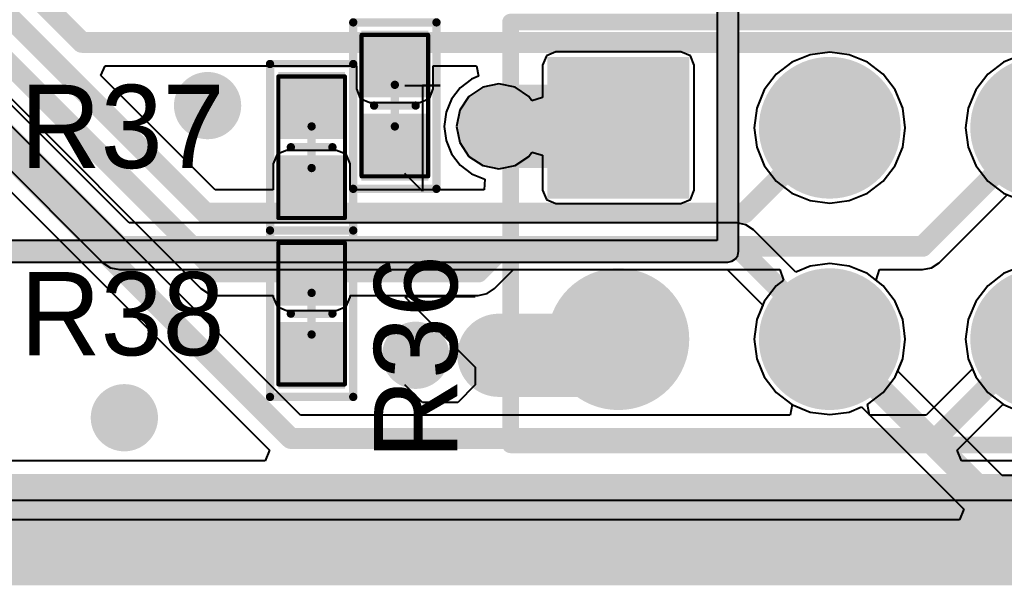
# Model space of a CAD drawing. Header units: millimetres. Extents: x 118 to 288, y 159 to 220.
# Drawn here: x 184.49 to 196.32, y 177.26 to 184.06 of the extents above; entities that cross this region are included whole.
import ezdxf

# ---------------------------------------------------------------- set-up
doc = ezdxf.new("R2010")
doc.units = ezdxf.units.MM
for name, color, linetype in [('BottomLayer', 5, 'Continuous'), ('BottomOverlay', 54, 'Continuous'), ('BottomSolder', 6, 'Continuous'), ('InternalPlane1', 76, 'Continuous'), ('InternalPlane2', 16, 'Continuous'), ('KeepOutLayer', 6, 'Continuous'), ('Mechanical13', 56, 'Continuous'), ('Mechanical15', 56, 'Continuous'), ('MultiLayer', 9, 'Continuous'), ('PadHoleLayer', 156, 'Continuous'), ('TopLayer', 1, 'Continuous'), ('TopOverlay', 2, 'Continuous'), ('TopPaste', 8, 'Continuous'), ('TopSolder', 216, 'Continuous'), ('ViaHoleLayer', 16, 'Continuous')]:
    doc.layers.add(name, color=color, linetype=linetype)

# ---------------------------------------------------------------- blocks, each defined once
blk = doc.blocks.new('______2_10_B_15')
at = {"layer": 'BottomLayer', "const_width": 0.75}
for points in [[(-9.265, 1.27, 1), (-8.515, 1.27, 1)], [(-6.725, 1.27, 1), (-5.975, 1.27, 1)], [(-11.805, -1.27, 1), (-11.055, -1.27, 1)], [(-9.265, -1.27, 1), (-8.515, -1.27, 1)], [(-6.725, -1.27, 1), (-5.975, -1.27, 1)]]:
    blk.add_lwpolyline(points, format="xyb", close=True, dxfattribs=at)
at = {"layer": 'BottomLayer'}
blk.add_solid([(-12.18, 0.52), (-10.68, 0.52), (-12.18, 2.02), (-10.68, 2.02)], dxfattribs=at)
at = {"layer": 'BottomOverlay'}
for p, q in [((-13.995, 1.778), (-13.572, 1.778)), ((-13.572, 1.778), (-13.783, 1.778)), ((-13.783, 1.778), (-13.783, 0.508)), ((-13.783, 0.508), (-13.995, 0.72)), ((-13.149, -0.762), (-13.995, -0.762)), ((-13.995, -0.762), (-13.149, -1.608)), ((-13.149, -1.608), (-13.149, -1.82)), ((-13.783, -2.032), (-13.995, -1.82)), ((-13.149, -1.82), (-13.36, -2.032)), ((-13.36, -2.032), (-13.783, -2.032))]:
    blk.add_line(p, q, dxfattribs=at)
at = {"layer": 'BottomOverlay', "const_width": 0.2}
for points in [[(-12.725, -2.54), (-12.725, 2.54)], [(-12.725, 2.54), (-10.82, 2.54)], [(-10.82, 2.54), (12.675, 2.54)], [(-12.725, -2.54), (-10.82, -2.54)], [(-10.82, -2.54), (12.675, -2.54)]]:
    blk.add_lwpolyline(points, dxfattribs=at)
at = {"layer": 'BottomOverlay', "const_width": 0.1}
for points in [[(-12.775, 2.54, 1), (-12.675, 2.54, 1)], [(-12.775, 2.54, 1), (-12.675, 2.54, 1)], [(-10.87, 2.54, 1), (-10.77, 2.54, 1)], [(-10.87, 2.54, 1), (-10.77, 2.54, 1)], [(-12.775, -2.54, 1), (-12.675, -2.54, 1)], [(-12.775, -2.54, 1), (-12.675, -2.54, 1)], [(-10.87, -2.54, 1), (-10.77, -2.54, 1)], [(-10.87, -2.54, 1), (-10.77, -2.54, 1)]]:
    blk.add_lwpolyline(points, format="xyb", close=True, dxfattribs=at)
at = {"layer": 'BottomSolder', "const_width": 0.852}
for points in [[(-9.316, 1.27, 1), (-8.464, 1.27, 1)], [(-6.776, 1.27, 1), (-5.924, 1.27, 1)], [(-11.856, -1.27, 1), (-11.004, -1.27, 1)], [(-9.316, -1.27, 1), (-8.464, -1.27, 1)], [(-6.776, -1.27, 1), (-5.924, -1.27, 1)]]:
    blk.add_lwpolyline(points, format="xyb", close=True, dxfattribs=at)
at = {"layer": 'BottomSolder'}
blk.add_solid([(-12.282, 0.418), (-10.578, 0.418), (-12.282, 2.122), (-10.578, 2.122)], dxfattribs=at)
at = {"layer": 'InternalPlane1', "const_width": 0.704}
for points in [[(-11.782, 1.27, 1), (-11.078, 1.27, 1)], [(-9.242, 1.27, 1), (-8.538, 1.27, 1)], [(-6.702, 1.27, 1), (-5.998, 1.27, 1)], [(-9.242, -1.27, 1), (-8.538, -1.27, 1)], [(-6.702, -1.27, 1), (-5.998, -1.27, 1)]]:
    blk.add_lwpolyline(points, format="xyb", close=True, dxfattribs=at)
at = {"layer": 'InternalPlane2', "const_width": 0.704}
for points in [[(-9.242, 1.27, 1), (-8.538, 1.27, 1)], [(-6.702, 1.27, 1), (-5.998, 1.27, 1)], [(-11.782, -1.27, 1), (-11.078, -1.27, 1)], [(-9.242, -1.27, 1), (-8.538, -1.27, 1)], [(-6.702, -1.27, 1), (-5.998, -1.27, 1)]]:
    blk.add_lwpolyline(points, format="xyb", close=True, dxfattribs=at)
at = {"layer": 'MultiLayer', "const_width": 0.75}
for points in [[(-9.265, 1.27, 1), (-8.515, 1.27, 1)], [(-6.725, 1.27, 1), (-5.975, 1.27, 1)], [(-11.805, -1.27, 1), (-11.055, -1.27, 1)], [(-9.265, -1.27, 1), (-8.515, -1.27, 1)], [(-6.725, -1.27, 1), (-5.975, -1.27, 1)]]:
    blk.add_lwpolyline(points, format="xyb", close=True, dxfattribs=at)
at = {"layer": 'MultiLayer'}
blk.add_solid([(-12.18, 0.52), (-10.68, 0.52), (-12.18, 2.02), (-10.68, 2.02)], dxfattribs=at)
at = {"layer": 'PadHoleLayer', "const_width": 0.45}
for points in [[(-11.655, 1.27, 1), (-11.205, 1.27, 1)], [(-9.115, 1.27, 1), (-8.665, 1.27, 1)], [(-6.575, 1.27, 1), (-6.125, 1.27, 1)], [(-11.655, -1.27, 1), (-11.205, -1.27, 1)], [(-9.115, -1.27, 1), (-8.665, -1.27, 1)], [(-6.575, -1.27, 1), (-6.125, -1.27, 1)]]:
    blk.add_lwpolyline(points, format="xyb", close=True, dxfattribs=at)
at = {"layer": 'TopLayer', "const_width": 0.75}
for points in [[(-9.265, 1.27, 1), (-8.515, 1.27, 1)], [(-6.725, 1.27, 1), (-5.975, 1.27, 1)], [(-11.805, -1.27, 1), (-11.055, -1.27, 1)], [(-9.265, -1.27, 1), (-8.515, -1.27, 1)], [(-6.725, -1.27, 1), (-5.975, -1.27, 1)]]:
    blk.add_lwpolyline(points, format="xyb", close=True, dxfattribs=at)
at = {"layer": 'TopLayer'}
blk.add_solid([(-12.18, 0.52), (-10.68, 0.52), (-12.18, 2.02), (-10.68, 2.02)], dxfattribs=at)
at = {"layer": 'TopSolder', "const_width": 0.852}
for points in [[(-9.316, 1.27, 1), (-8.464, 1.27, 1)], [(-6.776, 1.27, 1), (-5.924, 1.27, 1)], [(-11.856, -1.27, 1), (-11.004, -1.27, 1)], [(-9.316, -1.27, 1), (-8.464, -1.27, 1)], [(-6.776, -1.27, 1), (-5.924, -1.27, 1)]]:
    blk.add_lwpolyline(points, format="xyb", close=True, dxfattribs=at)
at = {"layer": 'TopSolder'}
blk.add_solid([(-12.282, 0.418), (-10.578, 0.418), (-12.282, 2.122), (-10.578, 2.122)], dxfattribs=at)
blk = doc.blocks.new('0402__130')
at = {"layer": 'Mechanical15'}
for points, const_width in [([(-0.4, 0.85), (0.4, 0.85)], 0.05), ([(-0.4, -0.85), (-0.4, 0.85)], 0.05), ([(0.4, -0.85), (0.4, 0.85)], 0.05), ([(0, -0.25), (0, 0.25)], 0.1), ([(-0.25, 0), (0.25, 0)], 0.1), ([(-0.4, -0.85), (0.4, -0.85)], 0.05)]:
    blk.add_lwpolyline(points, dxfattribs=dict(at, const_width=const_width))
for points, const_width in [([(-0.412, 0.85, 1), (-0.387, 0.85, 1)], 0.025), ([(-0.412, 0.85, 1), (-0.387, 0.85, 1)], 0.025), ([(0.387, 0.85, 1), (0.412, 0.85, 1)], 0.025), ([(0.387, 0.85, 1), (0.412, 0.85, 1)], 0.025), ([(-0.025, 0.25, 1), (0.025, 0.25, 1)], 0.05), ([(-0.275, 0, 1), (-0.225, 0, 1)], 0.05), ([(0.225, 0, 1), (0.275, 0, 1)], 0.05), ([(-0.025, -0.25, 1), (0.025, -0.25, 1)], 0.05), ([(-0.412, -0.85, 1), (-0.387, -0.85, 1)], 0.025), ([(-0.412, -0.85, 1), (-0.387, -0.85, 1)], 0.025), ([(0.387, -0.85, 1), (0.412, -0.85, 1)], 0.025), ([(0.387, -0.85, 1), (0.412, -0.85, 1)], 0.025)]:
    blk.add_lwpolyline(points, format="xyb", close=True, dxfattribs=dict(at, const_width=const_width))
at = {"layer": 'TopLayer'}
for points in [[(0.3, 0.8), (-0.3, 0.8), (0.3, 0.2), (-0.3, 0.2)], [(0.3, -0.2), (-0.3, -0.2), (0.3, -0.8), (-0.3, -0.8)]]:
    blk.add_solid(points, dxfattribs=at)
at = {"layer": 'TopOverlay', "const_width": 0.1}
for points in [[(-0.5, -1), (-0.5, 1)], [(-0.5, 1), (0.5, 1)], [(0.5, -1), (0.5, 1)], [(-0.5, -1), (0.5, -1)]]:
    blk.add_lwpolyline(points, dxfattribs=at)
at = {"layer": 'TopOverlay', "const_width": 0.05}
for points in [[(-0.525, 1, 1), (-0.475, 1, 1)], [(-0.525, 1, 1), (-0.475, 1, 1)], [(0.475, 1, 1), (0.525, 1, 1)], [(0.475, 1, 1), (0.525, 1, 1)], [(-0.525, -1, 1), (-0.475, -1, 1)], [(-0.525, -1, 1), (-0.475, -1, 1)], [(0.475, -1, 1), (0.525, -1, 1)], [(0.475, -1, 1), (0.525, -1, 1)]]:
    blk.add_lwpolyline(points, format="xyb", close=True, dxfattribs=at)
at = {"layer": 'TopPaste'}
for points in [[(0.3, 0.8), (-0.3, 0.8), (0.3, 0.2), (-0.3, 0.2)], [(0.3, -0.2), (-0.3, -0.2), (0.3, -0.8), (-0.3, -0.8)]]:
    blk.add_solid(points, dxfattribs=at)
at = {"layer": 'TopSolder'}
for points in [[(0.402, 0.902), (-0.402, 0.902), (0.402, 0.098), (-0.402, 0.098)], [(0.402, -0.098), (-0.402, -0.098), (0.402, -0.902), (-0.402, -0.902)]]:
    blk.add_solid(points, dxfattribs=at)
blk = doc.blocks.new('0402__131')
at = {"layer": 'Mechanical15'}
for points, const_width in [([(0.4, 0.85), (-0.4, 0.85)], 0.05), ([(-0.4, 0.85), (-0.4, -0.85)], 0.05), ([(0.4, 0.85), (0.4, -0.85)], 0.05), ([(0, 0.25), (0, -0.25)], 0.1), ([(0.25, 0), (-0.25, 0)], 0.1), ([(0.4, -0.85), (-0.4, -0.85)], 0.05)]:
    blk.add_lwpolyline(points, dxfattribs=dict(at, const_width=const_width))
for points, const_width in [([(-0.412, 0.85, 1), (-0.387, 0.85, 1)], 0.025), ([(-0.412, 0.85, 1), (-0.387, 0.85, 1)], 0.025), ([(0.387, 0.85, 1), (0.412, 0.85, 1)], 0.025), ([(0.387, 0.85, 1), (0.412, 0.85, 1)], 0.025), ([(-0.025, 0.25, 1), (0.025, 0.25, 1)], 0.05), ([(-0.275, 0, 1), (-0.225, 0, 1)], 0.05), ([(0.225, 0, 1), (0.275, 0, 1)], 0.05), ([(-0.025, -0.25, 1), (0.025, -0.25, 1)], 0.05), ([(-0.412, -0.85, 1), (-0.387, -0.85, 1)], 0.025), ([(-0.412, -0.85, 1), (-0.387, -0.85, 1)], 0.025), ([(0.387, -0.85, 1), (0.412, -0.85, 1)], 0.025), ([(0.387, -0.85, 1), (0.412, -0.85, 1)], 0.025)]:
    blk.add_lwpolyline(points, format="xyb", close=True, dxfattribs=dict(at, const_width=const_width))
at = {"layer": 'TopLayer'}
for points in [[(0.3, 0.8), (-0.3, 0.8), (0.3, 0.2), (-0.3, 0.2)], [(0.3, -0.2), (-0.3, -0.2), (0.3, -0.8), (-0.3, -0.8)]]:
    blk.add_solid(points, dxfattribs=at)
at = {"layer": 'TopOverlay', "const_width": 0.1}
for points in [[(-0.5, 1), (-0.5, -1)], [(0.5, 1), (-0.5, 1)], [(0.5, 1), (0.5, -1)], [(0.5, -1), (-0.5, -1)]]:
    blk.add_lwpolyline(points, dxfattribs=at)
at = {"layer": 'TopOverlay', "const_width": 0.05}
for points in [[(-0.525, 1, 1), (-0.475, 1, 1)], [(-0.525, 1, 1), (-0.475, 1, 1)], [(0.475, 1, 1), (0.525, 1, 1)], [(0.475, 1, 1), (0.525, 1, 1)], [(-0.525, -1, 1), (-0.475, -1, 1)], [(-0.525, -1, 1), (-0.475, -1, 1)], [(0.475, -1, 1), (0.525, -1, 1)], [(0.475, -1, 1), (0.525, -1, 1)]]:
    blk.add_lwpolyline(points, format="xyb", close=True, dxfattribs=at)
at = {"layer": 'TopPaste'}
for points in [[(0.3, 0.8), (-0.3, 0.8), (0.3, 0.2), (-0.3, 0.2)], [(0.3, -0.2), (-0.3, -0.2), (0.3, -0.8), (-0.3, -0.8)]]:
    blk.add_solid(points, dxfattribs=at)
at = {"layer": 'TopSolder'}
for points in [[(0.402, 0.902), (-0.402, 0.902), (0.402, 0.098), (-0.402, 0.098)], [(0.402, -0.098), (-0.402, -0.098), (0.402, -0.902), (-0.402, -0.902)]]:
    blk.add_solid(points, dxfattribs=at)
blk = doc.blocks.new('0402__132')
at = {"layer": 'Mechanical15'}
for points, const_width in [([(-0.4, 0.85), (0.4, 0.85)], 0.05), ([(-0.4, -0.85), (-0.4, 0.85)], 0.05), ([(0.4, -0.85), (0.4, 0.85)], 0.05), ([(0, -0.25), (0, 0.25)], 0.1), ([(-0.25, 0), (0.25, 0)], 0.1), ([(-0.4, -0.85), (0.4, -0.85)], 0.05)]:
    blk.add_lwpolyline(points, dxfattribs=dict(at, const_width=const_width))
for points, const_width in [([(-0.412, 0.85, 1), (-0.387, 0.85, 1)], 0.025), ([(-0.412, 0.85, 1), (-0.387, 0.85, 1)], 0.025), ([(0.387, 0.85, 1), (0.412, 0.85, 1)], 0.025), ([(0.387, 0.85, 1), (0.412, 0.85, 1)], 0.025), ([(-0.025, 0.25, 1), (0.025, 0.25, 1)], 0.05), ([(-0.275, 0, 1), (-0.225, 0, 1)], 0.05), ([(0.225, 0, 1), (0.275, 0, 1)], 0.05), ([(-0.025, -0.25, 1), (0.025, -0.25, 1)], 0.05), ([(-0.412, -0.85, 1), (-0.387, -0.85, 1)], 0.025), ([(-0.412, -0.85, 1), (-0.387, -0.85, 1)], 0.025), ([(0.387, -0.85, 1), (0.412, -0.85, 1)], 0.025), ([(0.387, -0.85, 1), (0.412, -0.85, 1)], 0.025)]:
    blk.add_lwpolyline(points, format="xyb", close=True, dxfattribs=dict(at, const_width=const_width))
at = {"layer": 'TopLayer'}
for points in [[(0.3, 0.8), (-0.3, 0.8), (0.3, 0.2), (-0.3, 0.2)], [(0.3, -0.2), (-0.3, -0.2), (0.3, -0.8), (-0.3, -0.8)]]:
    blk.add_solid(points, dxfattribs=at)
at = {"layer": 'TopOverlay', "const_width": 0.1}
for points in [[(-0.5, -1), (-0.5, 1)], [(-0.5, 1), (0.5, 1)], [(0.5, -1), (0.5, 1)], [(-0.5, -1), (0.5, -1)]]:
    blk.add_lwpolyline(points, dxfattribs=at)
at = {"layer": 'TopOverlay', "const_width": 0.05}
for points in [[(-0.525, 1, 1), (-0.475, 1, 1)], [(-0.525, 1, 1), (-0.475, 1, 1)], [(0.475, 1, 1), (0.525, 1, 1)], [(0.475, 1, 1), (0.525, 1, 1)], [(-0.525, -1, 1), (-0.475, -1, 1)], [(-0.525, -1, 1), (-0.475, -1, 1)], [(0.475, -1, 1), (0.525, -1, 1)], [(0.475, -1, 1), (0.525, -1, 1)]]:
    blk.add_lwpolyline(points, format="xyb", close=True, dxfattribs=at)
at = {"layer": 'TopPaste'}
for points in [[(0.3, 0.8), (-0.3, 0.8), (0.3, 0.2), (-0.3, 0.2)], [(0.3, -0.2), (-0.3, -0.2), (0.3, -0.8), (-0.3, -0.8)]]:
    blk.add_solid(points, dxfattribs=at)
at = {"layer": 'TopSolder'}
for points in [[(0.402, 0.902), (-0.402, 0.902), (0.402, 0.098), (-0.402, 0.098)], [(0.402, -0.098), (-0.402, -0.098), (0.402, -0.902), (-0.402, -0.902)]]:
    blk.add_solid(points, dxfattribs=at)

msp = doc.modelspace()

# ---------------------------------------------------------------- linework, layer by layer
at = {"layer": 'BottomLayer'}
for p, q in [((185.807, 181.615), (183.448, 183.973)), ((190.82, 183.624), (190.773, 183.509)), ((190.935, 183.672), (190.82, 183.624)), ((192.435, 183.672), (190.935, 183.672)), ((192.55, 183.624), (192.435, 183.672)), ((192.597, 183.509), (192.55, 183.624)), ((193.99, 183.636), (193.771, 183.546)), ((194.225, 183.667), (193.99, 183.636)), ((194.46, 183.636), (194.225, 183.667)), ((194.679, 183.546), (194.46, 183.636)), ((196.53, 183.636), (196.311, 183.546)), ((183.134, 183.495), (185.492, 181.136)), ((190.773, 183.509), (190.773, 183.121)), ((192.597, 182.009), (192.597, 183.509)), ((193.771, 183.546), (193.583, 183.401)), ((194.867, 183.401), (194.679, 183.546)), ((196.311, 183.546), (196.123, 183.401)), ((193.583, 183.401), (193.439, 183.213)), ((195.011, 183.213), (194.867, 183.401)), ((196.123, 183.401), (195.979, 183.213)), ((190.055, 183.246), (189.89, 183.135)), ((190.25, 183.285), (190.055, 183.246)), ((190.445, 183.246), (190.25, 183.285)), ((190.61, 183.135), (190.445, 183.246)), ((189.89, 183.135), (189.779, 182.97)), ((190.646, 183.083), (190.61, 183.135)), ((193.439, 183.213), (193.348, 182.994)), ((195.102, 182.994), (195.011, 183.213)), ((195.979, 183.213), (195.888, 182.994)), ((190.773, 183.121), (190.646, 183.083)), ((189.779, 182.97), (189.74, 182.775)), ((193.348, 182.994), (193.317, 182.759)), ((195.133, 182.759), (195.102, 182.994)), ((195.888, 182.994), (195.857, 182.759)), ((189.74, 182.775), (189.779, 182.58)), ((193.317, 182.759), (193.348, 182.524)), ((195.102, 182.524), (195.133, 182.759)), ((195.857, 182.759), (195.888, 182.524)), ((189.779, 182.58), (189.89, 182.415)), ((189.89, 182.415), (190.055, 182.304)), ((190.445, 182.304), (190.61, 182.415)), ((190.61, 182.415), (190.646, 182.467)), ((190.646, 182.467), (190.773, 182.429)), ((190.773, 182.429), (190.773, 182.009)), ((193.348, 182.524), (193.439, 182.306)), ((195.011, 182.306), (195.102, 182.524)), ((195.888, 182.524), (195.979, 182.306)), ((190.055, 182.304), (190.25, 182.265)), ((190.25, 182.265), (190.445, 182.304)), ((193.439, 182.306), (193.583, 182.118)), ((194.867, 182.118), (195.011, 182.306)), ((195.979, 182.306), (196.123, 182.118)), ((193.583, 182.118), (193.771, 181.973)), ((194.679, 181.973), (194.867, 182.118)), ((196.123, 182.118), (196.311, 181.973)), ((190.773, 182.009), (190.82, 181.895)), ((192.55, 181.895), (192.597, 182.009)), ((193.771, 181.973), (193.99, 181.883)), ((194.46, 181.883), (194.679, 181.973)), ((196.311, 181.973), (196.53, 181.883)), ((190.82, 181.895), (190.935, 181.847)), ((190.935, 181.847), (192.435, 181.847)), ((192.435, 181.847), (192.55, 181.895)), ((193.99, 181.883), (194.225, 181.852)), ((194.225, 181.852), (194.46, 181.883)), ((193.11, 181.615), (185.807, 181.615)), ((193.217, 181.593), (193.11, 181.615)), ((193.308, 181.533), (193.217, 181.593)), ((193.817, 181.024), (193.308, 181.533)), ((185.492, 181.136), (185.583, 181.075)), ((194.225, 181.127), (193.99, 181.096)), ((194.46, 181.096), (194.225, 181.127)), ((185.583, 181.075), (185.691, 181.054)), ((185.691, 181.054), (192.994, 181.054)), ((192.994, 181.054), (193.42, 180.628)), ((193.99, 181.096), (193.817, 181.024)), ((194.679, 181.006), (194.46, 181.096)), ((194.867, 180.861), (194.679, 181.006)), ((196.311, 181.006), (196.123, 180.861)), ((196.53, 181.096), (196.311, 181.006)), ((195.011, 180.673), (194.867, 180.861)), ((196.123, 180.861), (195.979, 180.673)), ((195.102, 180.454), (195.011, 180.673)), ((195.979, 180.673), (195.888, 180.454)), ((193.42, 180.628), (193.348, 180.454)), ((193.348, 180.454), (193.317, 180.219)), ((195.133, 180.219), (195.102, 180.454)), ((195.888, 180.454), (195.857, 180.219)), ((193.317, 180.219), (193.348, 179.984)), ((195.102, 179.984), (195.133, 180.219)), ((195.857, 180.219), (195.888, 179.984)), ((193.348, 179.984), (193.439, 179.766)), ((195.041, 179.836), (195.102, 179.984)), ((195.888, 179.984), (195.979, 179.766)), ((196.296, 178.581), (195.041, 179.836)), ((193.439, 179.766), (193.583, 179.578)), ((195.979, 179.766), (196.123, 179.578)), ((193.583, 179.578), (193.771, 179.433)), ((196.123, 179.578), (196.311, 179.433)), ((193.771, 179.433), (193.99, 179.343)), ((193.99, 179.343), (194.225, 179.312)), ((194.225, 179.312), (194.46, 179.343)), ((194.46, 179.343), (194.608, 179.404)), ((194.608, 179.404), (195.835, 178.177)), ((196.311, 179.433), (196.53, 179.343)), ((210.527, 178.581), (196.296, 178.581)), ((195.835, 178.177), (195.782, 178.05)), ((195.782, 178.05), (168.29, 178.05))]:
    msp.add_line(p, q, dxfattribs=at)
for points, const_width in [([(183.25, 183.775), (185.691, 181.334)], 0.25), ([(185.691, 181.334), (193.11, 181.334)], 0.25), ([(193.11, 181.334), (194.225, 180.219)], 0.25), ([(194.225, 180.219), (196.169, 178.275)], 0.3), ([(196.169, 178.275), (253.039, 178.275)], 0.3)]:
    msp.add_lwpolyline(points, dxfattribs=dict(at, const_width=const_width))
for points, const_width in [([(186.575, 183.025, 1), (186.925, 183.025, 1)], 0.35), ([(190.075, 182.775, 1), (190.425, 182.775, 1)], 0.35), ([(185.628, 181.334, 1), (185.753, 181.334, 1)], 0.125), ([(185.628, 181.334, 1), (185.753, 181.334, 1)], 0.125), ([(193.048, 181.334, 1), (193.173, 181.334, 1)], 0.125), ([(193.048, 181.334, 1), (193.173, 181.334, 1)], 0.125), ([(189.075, 180.025, 1), (189.425, 180.025, 1)], 0.35), ([(190.075, 180.025, 1), (190.425, 180.025, 1)], 0.35), ([(194.15, 180.219, 1), (194.3, 180.219, 1)], 0.15), ([(194.163, 180.219, 1), (194.288, 180.219, 1)], 0.125), ([(185.575, 179.275, 1), (185.925, 179.275, 1)], 0.35), ([(196.094, 178.275, 1), (196.244, 178.275, 1)], 0.15), ([(196.094, 178.275, 1), (196.244, 178.275, 1)], 0.15)]:
    msp.add_lwpolyline(points, format="xyb", close=True, dxfattribs=dict(at, const_width=const_width))
at = {"layer": 'InternalPlane1'}
msp.add_line((237.939, 178.28), (168.29, 178.28), dxfattribs=at)
at = {"layer": 'InternalPlane1', "const_width": 0.404}
msp.add_lwpolyline([(190.048, 182.775, 1), (190.452, 182.775, 1)], format="xyb", close=True, dxfattribs=at)
at = {"layer": 'InternalPlane1', "const_width": 1.016}
msp.add_lwpolyline([(168.29, 177.769), (237.939, 177.769)], dxfattribs=at)
at = {"layer": 'InternalPlane2'}
for p, q in [((193.129, 181.275), (193.129, 184.275)), ((192.871, 184.146), (192.871, 181.404)), ((192.871, 181.404), (184.291, 181.404)), ((193.12, 181.225), (193.129, 181.275)), ((184.345, 181.146), (193, 181.146)), ((193, 181.146), (193.05, 181.155)), ((193.05, 181.155), (193.092, 181.183)), ((193.092, 181.183), (193.12, 181.225)), ((237.939, 178.28), (182.331, 178.28))]:
    msp.add_line(p, q, dxfattribs=at)
for points, const_width in [([(193, 181.275), (193, 184.275)], 0.254), ([(183.802, 181.275), (193, 181.275)], 0.254), ([(168.29, 177.769), (237.939, 177.769)], 1.016)]:
    msp.add_lwpolyline(points, dxfattribs=dict(at, const_width=const_width))
for points, const_width in [([(186.548, 183.025, 1), (186.952, 183.025, 1)], 0.404), ([(192.937, 181.275, 1), (193.064, 181.275, 1)], 0.127), ([(192.937, 181.275, 1), (193.064, 181.275, 1)], 0.127), ([(189.048, 180.025, 1), (189.452, 180.025, 1)], 0.404), ([(190.048, 180.025, 1), (190.452, 180.025, 1)], 0.404), ([(185.548, 179.275, 1), (185.952, 179.275, 1)], 0.404)]:
    msp.add_lwpolyline(points, format="xyb", close=True, dxfattribs=dict(at, const_width=const_width))
at = {"layer": 'KeepOutLayer', "const_width": 0.25}
msp.add_lwpolyline([(168.29, 177.769), (237.939, 177.769)], dxfattribs=at)
at = {"layer": 'Mechanical13', "const_width": 0.25}
msp.add_lwpolyline([(168.29, 177.769), (237.939, 177.769)], dxfattribs=at)
at = {"layer": 'MultiLayer', "const_width": 0.35}
for points in [[(186.575, 183.025, 1), (186.925, 183.025, 1)], [(190.075, 182.775, 1), (190.425, 182.775, 1)], [(189.075, 180.025, 1), (189.425, 180.025, 1)], [(190.075, 180.025, 1), (190.425, 180.025, 1)], [(185.575, 179.275, 1), (185.925, 179.275, 1)]]:
    msp.add_lwpolyline(points, format="xyb", close=True, dxfattribs=at)
at = {"layer": 'TopLayer'}
for p, q in [((183.052, 184.445), (186.67, 180.827)), ((187.866, 179.305), (183.448, 183.723)), ((185.469, 183.387), (185.518, 183.504)), ((185.518, 183.504), (188.538, 183.504)), ((188.538, 183.504), (188.538, 183.225)), ((189.462, 183.225), (189.462, 183.504)), ((189.462, 183.504), (189.98, 183.504)), ((189.98, 183.504), (190.005, 183.377)), ((186.841, 182.015), (185.469, 183.387)), ((190.005, 183.377), (189.922, 183.343)), ((183.134, 183.245), (187.494, 178.885)), ((189.922, 183.343), (189.786, 183.239)), ((188.538, 183.225), (188.585, 183.11)), ((189.415, 183.11), (189.462, 183.225)), ((189.786, 183.239), (189.682, 183.103)), ((188.585, 183.11), (188.7, 183.063)), ((188.7, 183.063), (189.3, 183.063)), ((189.3, 183.063), (189.415, 183.11)), ((189.682, 183.103), (189.617, 182.945)), ((189.617, 182.945), (189.594, 182.775)), ((189.594, 182.775), (189.617, 182.605)), ((189.617, 182.605), (189.682, 182.447)), ((187.585, 182.44), (187.538, 182.325)), ((187.7, 182.487), (187.585, 182.44)), ((188.3, 182.487), (187.7, 182.487)), ((188.415, 182.44), (188.3, 182.487)), ((188.462, 182.325), (188.415, 182.44)), ((189.682, 182.447), (189.786, 182.311)), ((187.538, 182.325), (187.538, 182.015)), ((188.462, 182.015), (188.462, 182.325)), ((189.786, 182.311), (189.922, 182.207)), ((189.922, 182.207), (190.08, 182.142)), ((190.08, 182.142), (190.072, 182.015)), ((187.538, 182.015), (186.841, 182.015)), ((190.072, 182.015), (188.462, 182.015)), ((195.538, 181.136), (196.357, 181.954)), ((195.447, 181.075), (195.538, 181.136)), ((190.198, 180.827), (190.426, 181.054)), ((190.426, 181.054), (193.626, 181.054)), ((193.626, 181.054), (193.669, 180.927)), ((194.781, 180.927), (194.824, 181.054)), ((194.824, 181.054), (195.34, 181.054)), ((195.34, 181.054), (195.447, 181.075)), ((196.311, 181.006), (196.123, 180.861)), ((196.53, 181.096), (196.311, 181.006)), ((193.669, 180.927), (193.583, 180.861)), ((194.867, 180.861), (194.781, 180.927)), ((186.67, 180.827), (186.761, 180.766)), ((186.761, 180.766), (186.869, 180.745)), ((190, 180.745), (190.107, 180.766)), ((190.107, 180.766), (190.198, 180.827)), ((193.583, 180.861), (193.439, 180.673)), ((195.011, 180.673), (194.867, 180.861)), ((196.123, 180.861), (195.979, 180.673)), ((186.869, 180.745), (187.538, 180.745)), ((187.538, 180.745), (187.538, 180.725)), ((187.538, 180.725), (187.585, 180.61)), ((188.415, 180.61), (188.462, 180.725)), ((188.462, 180.725), (188.462, 180.745)), ((188.462, 180.745), (190, 180.745)), ((193.439, 180.673), (193.348, 180.454)), ((195.102, 180.454), (195.011, 180.673)), ((195.979, 180.673), (195.888, 180.454)), ((187.585, 180.61), (187.7, 180.563)), ((187.7, 180.563), (188.3, 180.563)), ((188.3, 180.563), (188.415, 180.61)), ((193.348, 180.454), (193.317, 180.219)), ((195.133, 180.219), (195.102, 180.454)), ((195.888, 180.454), (195.857, 180.219)), ((193.317, 180.219), (193.348, 179.984)), ((195.102, 179.984), (195.133, 180.219)), ((195.857, 180.219), (195.888, 179.984)), ((193.348, 179.984), (193.439, 179.766)), ((195.011, 179.766), (195.102, 179.984)), ((195.888, 179.984), (195.939, 179.861)), ((195.939, 179.861), (195.384, 179.305)), ((193.439, 179.766), (193.583, 179.578)), ((194.867, 179.578), (195.011, 179.766)), ((193.583, 179.578), (193.771, 179.433)), ((194.679, 179.433), (194.867, 179.578)), ((193.773, 179.432), (193.748, 179.305)), ((193.771, 179.433), (193.773, 179.432)), ((194.677, 179.432), (194.679, 179.433)), ((194.702, 179.305), (194.677, 179.432)), ((195.756, 178.885), (196.308, 179.436)), ((196.308, 179.436), (196.311, 179.433)), ((196.311, 179.433), (196.53, 179.343)), ((193.748, 179.305), (187.866, 179.305)), ((195.384, 179.305), (194.702, 179.305)), ((187.494, 178.885), (187.441, 178.758)), ((195.809, 178.758), (195.756, 178.885)), ((187.441, 178.758), (182.897, 178.758)), ((223.333, 178.758), (195.809, 178.758))]:
    msp.add_line(p, q, dxfattribs=at)
for points, const_width in [([(183.5, 185.525), (185.241, 183.784)], 0.25), ([(183.334, 185.125), (186.725, 181.734)], 0.25), ([(183.169, 184.725), (186.869, 181.025)], 0.25), ([(185.241, 183.784), (189, 183.784)], 0.25), ([(189, 183.784), (197.491, 183.784)], 0.25), ([(183.25, 183.525), (187.75, 179.025)], 0.25), ([(190.25, 182.775), (191.669, 182.775)], 1), ([(193.2, 181.734), (194.225, 182.759)], 0.25), ([(195.34, 181.334), (196.765, 182.759)], 0.25), ([(186.725, 181.734), (188, 181.734)], 0.25), ([(188, 181.734), (193.2, 181.734)], 0.25), ([(190, 181.025), (190.309, 181.334)], 0.25), ([(190.309, 181.334), (195.34, 181.334)], 0.25), ([(186.869, 181.025), (188, 181.025)], 0.25), ([(188, 181.025), (190, 181.025)], 0.25), ([(191.491, 180.025), (191.685, 180.219)], 1), ([(190.25, 180.025), (191.491, 180.025)], 1), ([(195.5, 179.025), (196.694, 180.219)], 0.25), ([(187.75, 179.025), (195.5, 179.025)], 0.25), ([(170.9, 178.35), (233.25, 178.35)], 0.5)]:
    msp.add_lwpolyline(points, dxfattribs=dict(at, const_width=const_width))
for points, const_width in [([(185.178, 183.784, 1), (185.303, 183.784, 1)], 0.125), ([(185.178, 183.784, 1), (185.303, 183.784, 1)], 0.125), ([(188.938, 183.784, 1), (189.062, 183.784, 1)], 0.125), ([(188.938, 183.784, 1), (189.062, 183.784, 1)], 0.125), ([(186.575, 183.025, 1), (186.925, 183.025, 1)], 0.35), ([(190, 182.775, 1), (190.5, 182.775, 1)], 0.5), ([(191.419, 182.775, 1), (191.919, 182.775, 1)], 0.5), ([(190.075, 182.775, 1), (190.425, 182.775, 1)], 0.35), ([(194.163, 182.759, 1), (194.288, 182.759, 1)], 0.125), ([(186.662, 181.734, 1), (186.787, 181.734, 1)], 0.125), ([(186.662, 181.734, 1), (186.787, 181.734, 1)], 0.125), ([(187.938, 181.734, 1), (188.062, 181.734, 1)], 0.125), ([(187.938, 181.734, 1), (188.062, 181.734, 1)], 0.125), ([(193.138, 181.734, 1), (193.262, 181.734, 1)], 0.125), ([(193.138, 181.734, 1), (193.262, 181.734, 1)], 0.125), ([(190.247, 181.334, 1), (190.372, 181.334, 1)], 0.125), ([(190.247, 181.334, 1), (190.372, 181.334, 1)], 0.125), ([(195.278, 181.334, 1), (195.403, 181.334, 1)], 0.125), ([(195.278, 181.334, 1), (195.403, 181.334, 1)], 0.125), ([(186.806, 181.025, 1), (186.931, 181.025, 1)], 0.125), ([(186.806, 181.025, 1), (186.931, 181.025, 1)], 0.125), ([(187.938, 181.025, 1), (188.062, 181.025, 1)], 0.125), ([(187.938, 181.025, 1), (188.062, 181.025, 1)], 0.125), ([(189.938, 181.025, 1), (190.063, 181.025, 1)], 0.125), ([(189.938, 181.025, 1), (190.063, 181.025, 1)], 0.125), ([(191.435, 180.219, 1), (191.935, 180.219, 1)], 0.5), ([(190, 180.025, 1), (190.5, 180.025, 1)], 0.5), ([(191.241, 180.025, 1), (191.741, 180.025, 1)], 0.5), ([(191.241, 180.025, 1), (191.741, 180.025, 1)], 0.5), ([(189.075, 180.025, 1), (189.425, 180.025, 1)], 0.35), ([(190.075, 180.025, 1), (190.425, 180.025, 1)], 0.35), ([(185.575, 179.275, 1), (185.925, 179.275, 1)], 0.35), ([(187.688, 179.025, 1), (187.812, 179.025, 1)], 0.125), ([(187.688, 179.025, 1), (187.812, 179.025, 1)], 0.125), ([(195.438, 179.025, 1), (195.562, 179.025, 1)], 0.125), ([(195.438, 179.025, 1), (195.562, 179.025, 1)], 0.125)]:
    msp.add_lwpolyline(points, format="xyb", close=True, dxfattribs=dict(at, const_width=const_width))
at = {"layer": 'ViaHoleLayer', "const_width": 0.15}
for points in [[(186.675, 183.025, 1), (186.825, 183.025, 1)], [(190.175, 182.775, 1), (190.325, 182.775, 1)], [(189.175, 180.025, 1), (189.325, 180.025, 1)], [(190.175, 180.025, 1), (190.325, 180.025, 1)], [(185.675, 179.275, 1), (185.825, 179.275, 1)]]:
    msp.add_lwpolyline(points, format="xyb", close=True, dxfattribs=at)

# ---------------------------------------------------------------- block references
for name, p, rotation in [('0402__130', (189, 183.025), 360), ('______2_10_B_15', (203.115, 181.489), 360), ('0402__131', (188, 182.525), 180)]:
    msp.add_blockref(name, p, dxfattribs=dict(rotation=rotation))
msp.add_blockref('0402__132', (188, 180.525))

# ---------------------------------------------------------------- texts
at = {"layer": 'TopOverlay'}
for s, p in [('R37', (184.5, 182.275)), ('R38', (184.5, 180.025))]:
    msp.add_text(s, height=1, dxfattribs=at).set_placement(p)
msp.add_text('R36', height=1, rotation=90, dxfattribs=at).set_placement((189.75, 178.775))

doc.saveas('drawing.dxf')
